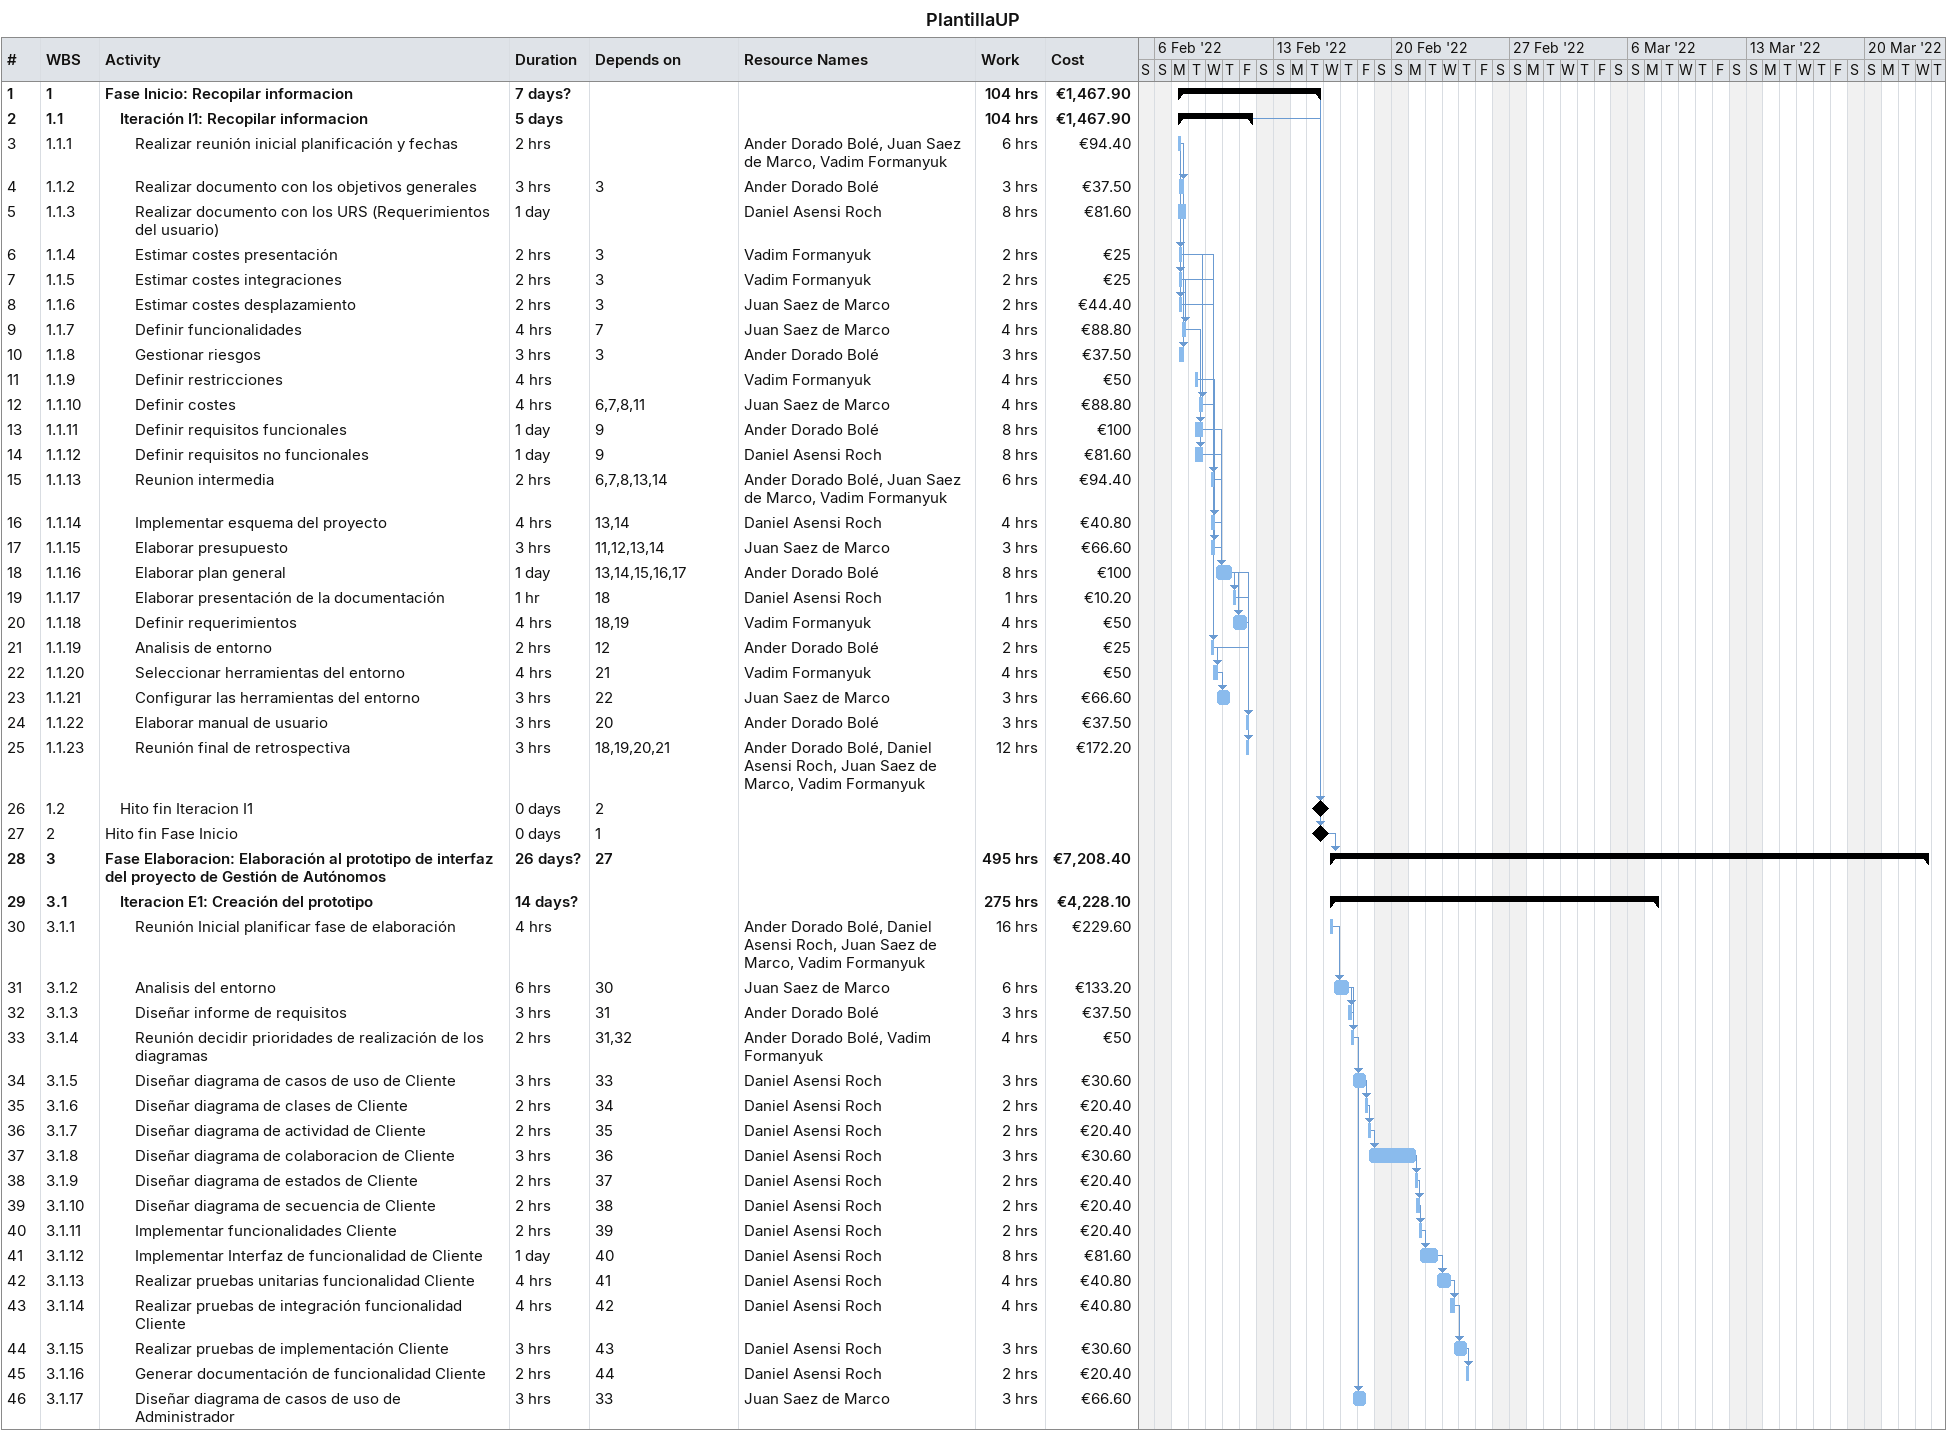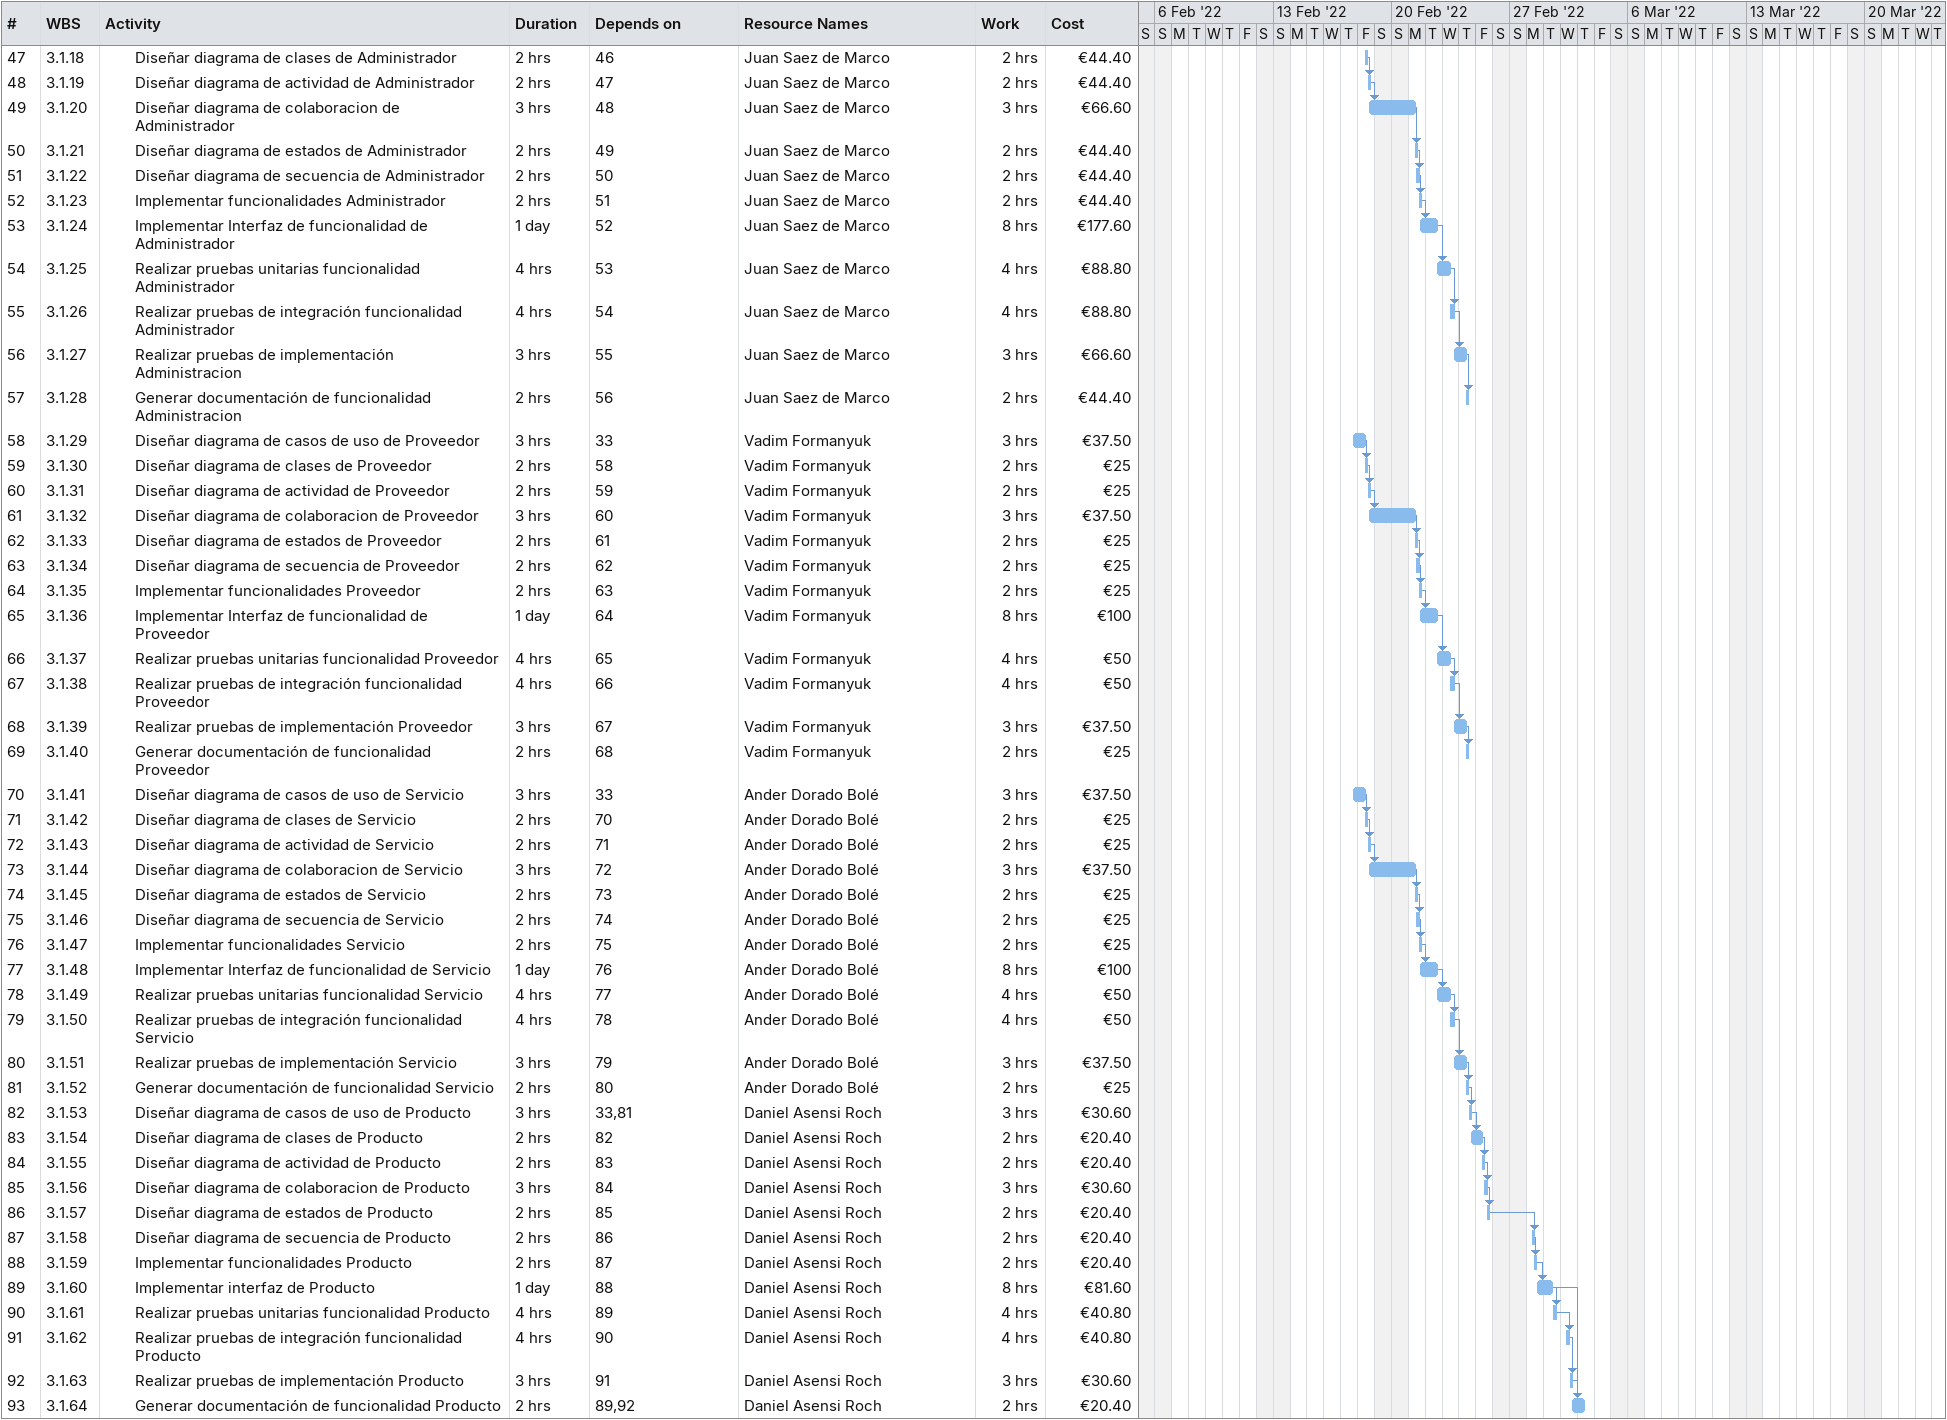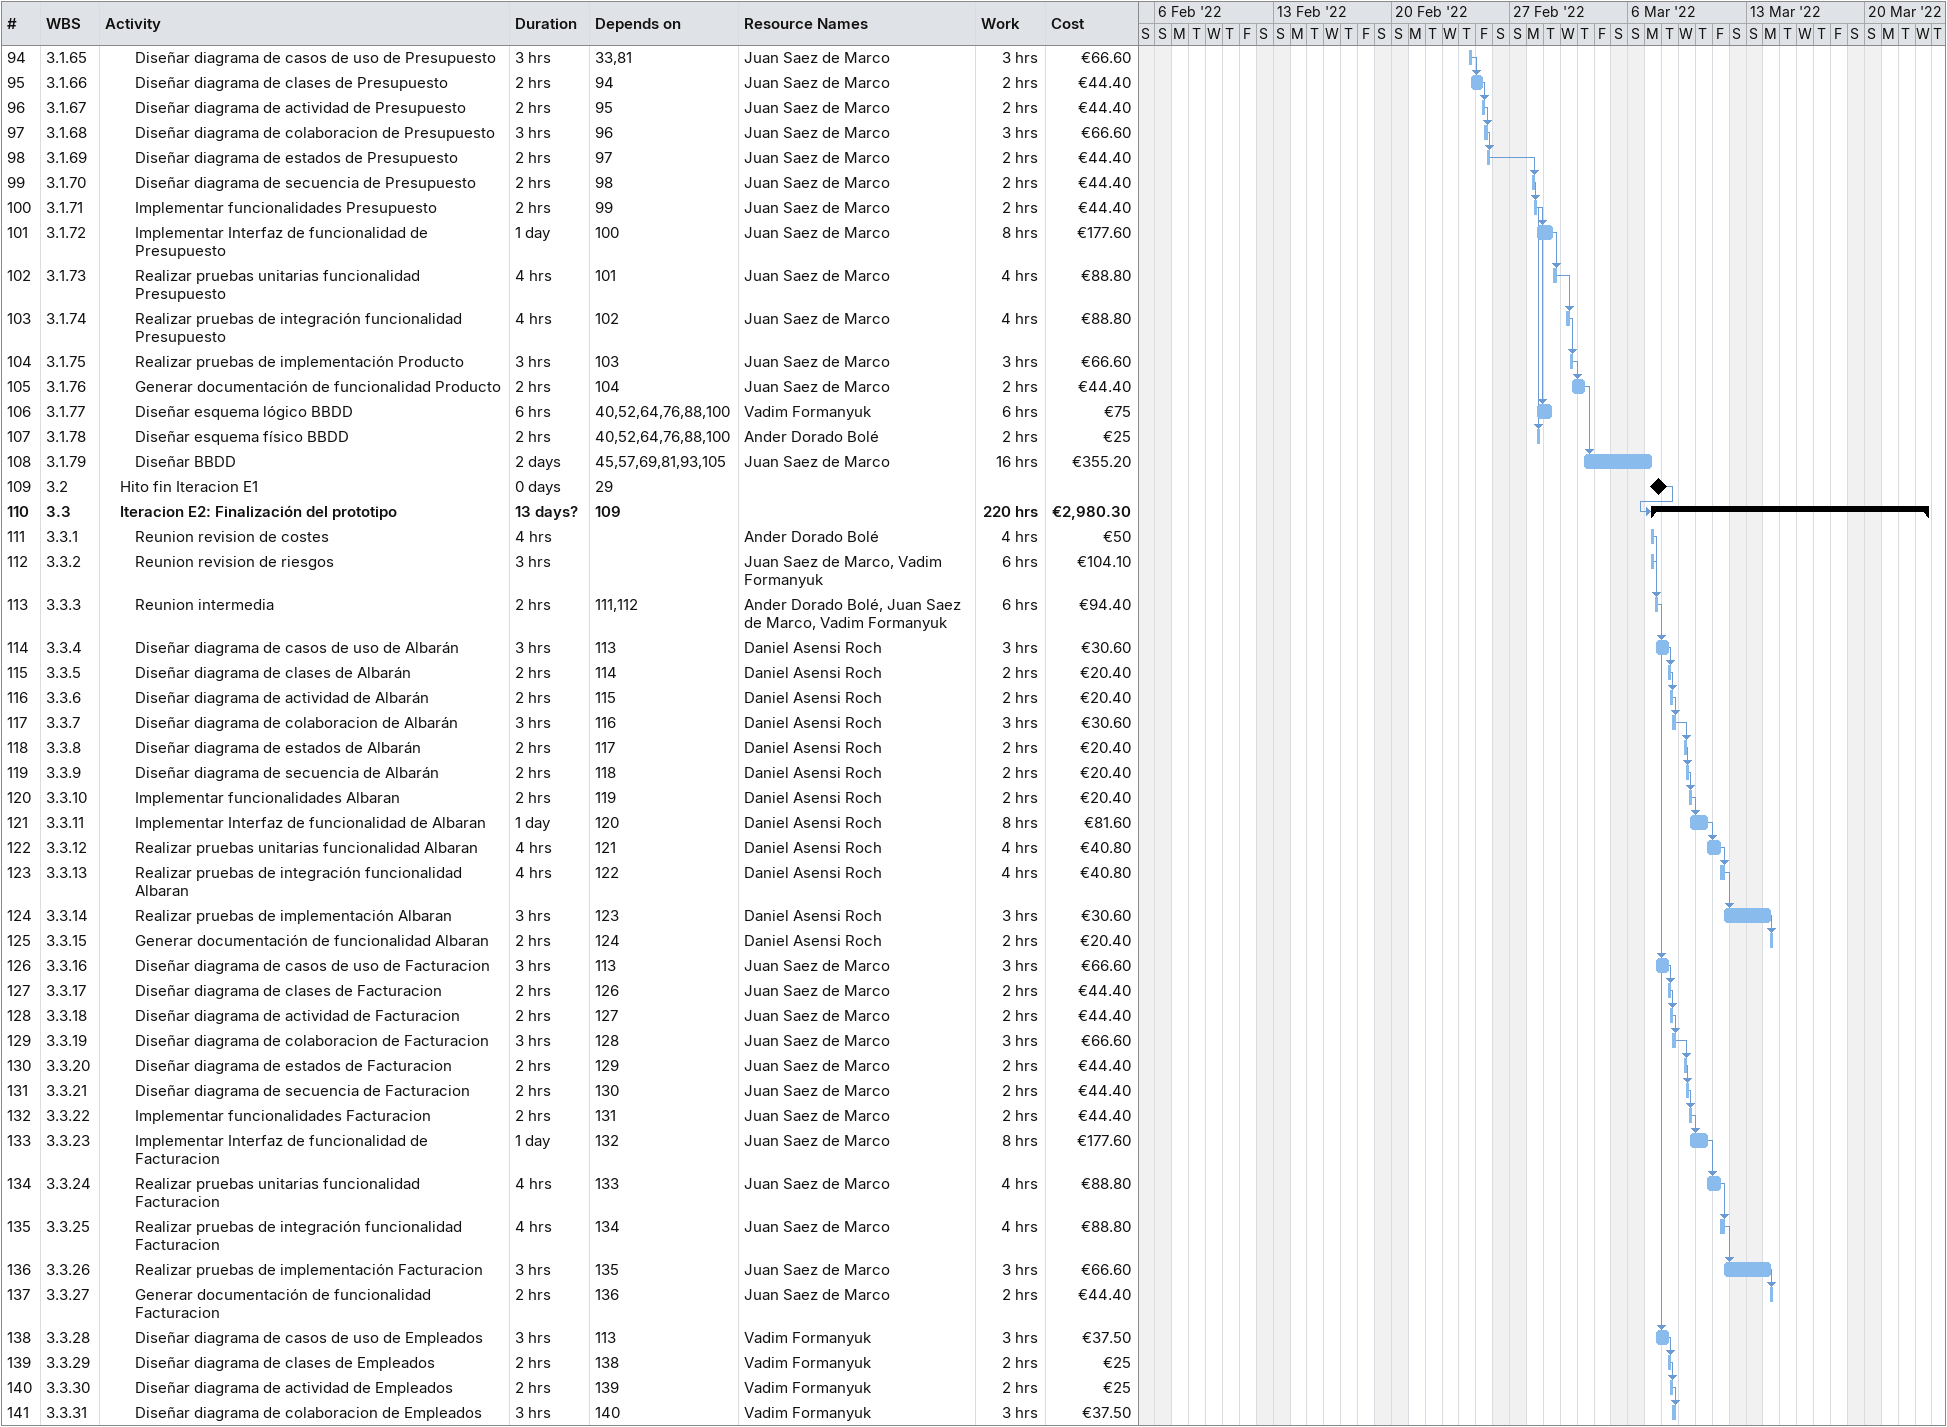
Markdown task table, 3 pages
PlantillaUP

| ID | WBS | Task | Duration | Start | Finish | Predecessors | Resources | Work (h) | Cost (€) |
|---|---|---|---|---|---|---|---|---|---|
| 1 | 1 | **Fase Inicio: Recopilar informacion** | 7d? | 2022-02-07 | 2022-02-15 |  |  | 104 | 1467.90 |
| 2 | 1.1 | **Iteración I1: Recopilar informacion** | 5d | 2022-02-07 | 2022-02-11 |  |  | 104 | 1467.90 |
| 3 | 1.1.1 | Realizar reunión inicial planificación y fechas | 2h | 2022-02-07 | 2022-02-07 |  | Ander Dorado Bolé, Juan Saez de Marco, Vadim Formanyuk | 6 | 94.40 |
| 4 | 1.1.2 | Realizar documento con los objetivos generales | 3h | 2022-02-07 | 2022-02-07 | 3 | Ander Dorado Bolé | 3 | 37.50 |
| 5 | 1.1.3 | Realizar documento con los URS (Requerimientos del usuario) | 1d | 2022-02-07 | 2022-02-07 |  | Daniel Asensi Roch | 8 | 81.60 |
| 6 | 1.1.4 | Estimar costes presentación | 2h | 2022-02-07 | 2022-02-07 | 3 | Vadim Formanyuk | 2 | 25 |
| 7 | 1.1.5 | Estimar costes integraciones | 2h | 2022-02-07 | 2022-02-07 | 3 | Vadim Formanyuk | 2 | 25 |
| 8 | 1.1.6 | Estimar costes desplazamiento | 2h | 2022-02-07 | 2022-02-07 | 3 | Juan Saez de Marco | 2 | 44.40 |
| 9 | 1.1.7 | Definir funcionalidades | 4h | 2022-02-07 | 2022-02-07 | 7 | Juan Saez de Marco | 4 | 88.80 |
| 10 | 1.1.8 | Gestionar riesgos | 3h | 2022-02-07 | 2022-02-07 | 3 | Ander Dorado Bolé | 3 | 37.50 |
| 11 | 1.1.9 | Definir restricciones | 4h | 2022-02-08 | 2022-02-08 |  | Vadim Formanyuk | 4 | 50 |
| 12 | 1.1.10 | Definir costes | 4h | 2022-02-08 | 2022-02-08 | 6, 7, 8, 11 | Juan Saez de Marco | 4 | 88.80 |
| 13 | 1.1.11 | Definir requisitos funcionales | 1d | 2022-02-08 | 2022-02-08 | 9 | Ander Dorado Bolé | 8 | 100 |
| 14 | 1.1.12 | Definir requisitos no funcionales | 1d | 2022-02-08 | 2022-02-08 | 9 | Daniel Asensi Roch | 8 | 81.60 |
| 15 | 1.1.13 | Reunion intermedia | 2h | 2022-02-09 | 2022-02-09 | 6, 7, 8, 13, 14 | Ander Dorado Bolé, Juan Saez de Marco, Vadim Formanyuk | 6 | 94.40 |
| 16 | 1.1.14 | Implementar esquema del proyecto | 4h | 2022-02-09 | 2022-02-09 | 13, 14 | Daniel Asensi Roch | 4 | 40.80 |
| 17 | 1.1.15 | Elaborar presupuesto | 3h | 2022-02-09 | 2022-02-09 | 11, 12, 13, 14 | Juan Saez de Marco | 3 | 66.60 |
| 18 | 1.1.16 | Elaborar plan general | 1d | 2022-02-09 | 2022-02-10 | 13, 14, 15, 16, 17 | Ander Dorado Bolé | 8 | 100 |
| 19 | 1.1.17 | Elaborar presentación de la documentación | 1h | 2022-02-10 | 2022-02-10 | 18 | Daniel Asensi Roch | 1 | 10.20 |
| 20 | 1.1.18 | Definir requerimientos | 4h | 2022-02-10 | 2022-02-11 | 18, 19 | Vadim Formanyuk | 4 | 50 |
| 21 | 1.1.19 | Analisis de entorno | 2h | 2022-02-09 | 2022-02-09 | 12 | Ander Dorado Bolé | 2 | 25 |
| 22 | 1.1.20 | Seleccionar herramientas del entorno | 4h | 2022-02-09 | 2022-02-09 | 21 | Vadim Formanyuk | 4 | 50 |
| 23 | 1.1.21 | Configurar las herramientas del entorno | 3h | 2022-02-09 | 2022-02-10 | 22 | Juan Saez de Marco | 3 | 66.60 |
| 24 | 1.1.22 | Elaborar manual de usuario | 3h | 2022-02-11 | 2022-02-11 | 20 | Ander Dorado Bolé | 3 | 37.50 |
| 25 | 1.1.23 | Reunión final de retrospectiva | 3h | 2022-02-11 | 2022-02-11 | 18, 19, 20, 21 | Ander Dorado Bolé, Daniel Asensi Roch, Juan Saez de Marco, Vadim Formanyuk | 12 | 172.20 |
| 26 | 1.2 | Hito fin Iteracion I1 | 0d | 2022-02-15 | 2022-02-15 | 2 |  |  |  |
| 27 | 2 | Hito fin Fase Inicio | 0d | 2022-02-15 | 2022-02-15 | 1 |  |  |  |
| 28 | 3 | **Fase Elaboracion: Elaboración al prototipo de interfaz del proyecto de Gestión de Autónomos** | 26d? | 2022-02-16 | 2022-03-23 | 27 |  | 495 | 7208.40 |
| 29 | 3.1 | **Iteracion E1: Creación del prototipo** | 14d? | 2022-02-16 | 2022-03-07 |  |  | 275 | 4228.10 |
| 30 | 3.1.1 | Reunión Inicial planificar fase de elaboración | 4h | 2022-02-16 | 2022-02-16 |  | Ander Dorado Bolé, Daniel Asensi Roch, Juan Saez de Marco, Vadim Formanyuk | 16 | 229.60 |
| 31 | 3.1.2 | Analisis del entorno | 6h | 2022-02-16 | 2022-02-17 | 30 | Juan Saez de Marco | 6 | 133.20 |
| 32 | 3.1.3 | Diseñar informe de requisitos | 3h | 2022-02-17 | 2022-02-17 | 31 | Ander Dorado Bolé | 3 | 37.50 |
| 33 | 3.1.4 | Reunión decidir prioridades de realización de los diagramas | 2h | 2022-02-17 | 2022-02-17 | 31, 32 | Ander Dorado Bolé, Vadim Formanyuk | 4 | 50 |
| 34 | 3.1.5 | Diseñar diagrama de casos de uso de Cliente | 3h | 2022-02-17 | 2022-02-18 | 33 | Daniel Asensi Roch | 3 | 30.60 |
| 35 | 3.1.6 | Diseñar diagrama de clases de Cliente | 2h | 2022-02-18 | 2022-02-18 | 34 | Daniel Asensi Roch | 2 | 20.40 |
| 36 | 3.1.7 | Diseñar diagrama de actividad de Cliente | 2h | 2022-02-18 | 2022-02-18 | 35 | Daniel Asensi Roch | 2 | 20.40 |
| 37 | 3.1.8 | Diseñar diagrama de colaboracion de Cliente | 3h | 2022-02-18 | 2022-02-21 | 36 | Daniel Asensi Roch | 3 | 30.60 |
| 38 | 3.1.9 | Diseñar diagrama de estados de Cliente | 2h | 2022-02-21 | 2022-02-21 | 37 | Daniel Asensi Roch | 2 | 20.40 |
| 39 | 3.1.10 | Diseñar diagrama de secuencia de Cliente | 2h | 2022-02-21 | 2022-02-21 | 38 | Daniel Asensi Roch | 2 | 20.40 |
| 40 | 3.1.11 | Implementar funcionalidades Cliente | 2h | 2022-02-21 | 2022-02-21 | 39 | Daniel Asensi Roch | 2 | 20.40 |
| 41 | 3.1.12 | Implementar Interfaz de funcionalidad de Cliente | 1d | 2022-02-21 | 2022-02-22 | 40 | Daniel Asensi Roch | 8 | 81.60 |
| 42 | 3.1.13 | Realizar pruebas unitarias funcionalidad Cliente | 4h | 2022-02-22 | 2022-02-23 | 41 | Daniel Asensi Roch | 4 | 40.80 |
| 43 | 3.1.14 | Realizar pruebas de integración funcionalidad Cliente | 4h | 2022-02-23 | 2022-02-23 | 42 | Daniel Asensi Roch | 4 | 40.80 |
| 44 | 3.1.15 | Realizar pruebas de implementación Cliente | 3h | 2022-02-23 | 2022-02-24 | 43 | Daniel Asensi Roch | 3 | 30.60 |
| 45 | 3.1.16 | Generar documentación de funcionalidad Cliente | 2h | 2022-02-24 | 2022-02-24 | 44 | Daniel Asensi Roch | 2 | 20.40 |
| 46 | 3.1.17 | Diseñar diagrama de casos de uso de Administrador | 3h | 2022-02-17 | 2022-02-18 | 33 | Juan Saez de Marco | 3 | 66.60 |
| 47 | 3.1.18 | Diseñar diagrama de clases de Administrador | 2h | 2022-02-18 | 2022-02-18 | 46 | Juan Saez de Marco | 2 | 44.40 |
| 48 | 3.1.19 | Diseñar diagrama de actividad de Administrador | 2h | 2022-02-18 | 2022-02-18 | 47 | Juan Saez de Marco | 2 | 44.40 |
| 49 | 3.1.20 | Diseñar diagrama de colaboracion de Administrador | 3h | 2022-02-18 | 2022-02-21 | 48 | Juan Saez de Marco | 3 | 66.60 |
| 50 | 3.1.21 | Diseñar diagrama de estados de Administrador | 2h | 2022-02-21 | 2022-02-21 | 49 | Juan Saez de Marco | 2 | 44.40 |
| 51 | 3.1.22 | Diseñar diagrama de secuencia de Administrador | 2h | 2022-02-21 | 2022-02-21 | 50 | Juan Saez de Marco | 2 | 44.40 |
| 52 | 3.1.23 | Implementar funcionalidades Administrador | 2h | 2022-02-21 | 2022-02-21 | 51 | Juan Saez de Marco | 2 | 44.40 |
| 53 | 3.1.24 | Implementar Interfaz de funcionalidad de Administrador | 1d | 2022-02-21 | 2022-02-22 | 52 | Juan Saez de Marco | 8 | 177.60 |
| 54 | 3.1.25 | Realizar pruebas unitarias funcionalidad Administrador | 4h | 2022-02-22 | 2022-02-23 | 53 | Juan Saez de Marco | 4 | 88.80 |
| 55 | 3.1.26 | Realizar pruebas de integración funcionalidad Administrador | 4h | 2022-02-23 | 2022-02-23 | 54 | Juan Saez de Marco | 4 | 88.80 |
| 56 | 3.1.27 | Realizar pruebas de implementación Administracion | 3h | 2022-02-23 | 2022-02-24 | 55 | Juan Saez de Marco | 3 | 66.60 |
| 57 | 3.1.28 | Generar documentación de funcionalidad Administracion | 2h | 2022-02-24 | 2022-02-24 | 56 | Juan Saez de Marco | 2 | 44.40 |
| 58 | 3.1.29 | Diseñar diagrama de casos de uso de Proveedor | 3h | 2022-02-17 | 2022-02-18 | 33 | Vadim Formanyuk | 3 | 37.50 |
| 59 | 3.1.30 | Diseñar diagrama de clases de Proveedor | 2h | 2022-02-18 | 2022-02-18 | 58 | Vadim Formanyuk | 2 | 25 |
| 60 | 3.1.31 | Diseñar diagrama de actividad de Proveedor | 2h | 2022-02-18 | 2022-02-18 | 59 | Vadim Formanyuk | 2 | 25 |
| 61 | 3.1.32 | Diseñar diagrama de colaboracion de Proveedor | 3h | 2022-02-18 | 2022-02-21 | 60 | Vadim Formanyuk | 3 | 37.50 |
| 62 | 3.1.33 | Diseñar diagrama de estados de Proveedor | 2h | 2022-02-21 | 2022-02-21 | 61 | Vadim Formanyuk | 2 | 25 |
| 63 | 3.1.34 | Diseñar diagrama de secuencia de Proveedor | 2h | 2022-02-21 | 2022-02-21 | 62 | Vadim Formanyuk | 2 | 25 |
| 64 | 3.1.35 | Implementar funcionalidades Proveedor | 2h | 2022-02-21 | 2022-02-21 | 63 | Vadim Formanyuk | 2 | 25 |
| 65 | 3.1.36 | Implementar Interfaz de funcionalidad de Proveedor | 1d | 2022-02-21 | 2022-02-22 | 64 | Vadim Formanyuk | 8 | 100 |
| 66 | 3.1.37 | Realizar pruebas unitarias funcionalidad Proveedor | 4h | 2022-02-22 | 2022-02-23 | 65 | Vadim Formanyuk | 4 | 50 |
| 67 | 3.1.38 | Realizar pruebas de integración funcionalidad Proveedor | 4h | 2022-02-23 | 2022-02-23 | 66 | Vadim Formanyuk | 4 | 50 |
| 68 | 3.1.39 | Realizar pruebas de implementación Proveedor | 3h | 2022-02-23 | 2022-02-24 | 67 | Vadim Formanyuk | 3 | 37.50 |
| 69 | 3.1.40 | Generar documentación de funcionalidad Proveedor | 2h | 2022-02-24 | 2022-02-24 | 68 | Vadim Formanyuk | 2 | 25 |
| 70 | 3.1.41 | Diseñar diagrama de casos de uso de Servicio | 3h | 2022-02-17 | 2022-02-18 | 33 | Ander Dorado Bolé | 3 | 37.50 |
| 71 | 3.1.42 | Diseñar diagrama de clases de Servicio | 2h | 2022-02-18 | 2022-02-18 | 70 | Ander Dorado Bolé | 2 | 25 |
| 72 | 3.1.43 | Diseñar diagrama de actividad de Servicio | 2h | 2022-02-18 | 2022-02-18 | 71 | Ander Dorado Bolé | 2 | 25 |
| 73 | 3.1.44 | Diseñar diagrama de colaboracion de Servicio | 3h | 2022-02-18 | 2022-02-21 | 72 | Ander Dorado Bolé | 3 | 37.50 |
| 74 | 3.1.45 | Diseñar diagrama de estados de Servicio | 2h | 2022-02-21 | 2022-02-21 | 73 | Ander Dorado Bolé | 2 | 25 |
| 75 | 3.1.46 | Diseñar diagrama de secuencia de Servicio | 2h | 2022-02-21 | 2022-02-21 | 74 | Ander Dorado Bolé | 2 | 25 |
| 76 | 3.1.47 | Implementar funcionalidades Servicio | 2h | 2022-02-21 | 2022-02-21 | 75 | Ander Dorado Bolé | 2 | 25 |
| 77 | 3.1.48 | Implementar Interfaz de funcionalidad de Servicio | 1d | 2022-02-21 | 2022-02-22 | 76 | Ander Dorado Bolé | 8 | 100 |
| 78 | 3.1.49 | Realizar pruebas unitarias funcionalidad Servicio | 4h | 2022-02-22 | 2022-02-23 | 77 | Ander Dorado Bolé | 4 | 50 |
| 79 | 3.1.50 | Realizar pruebas de integración funcionalidad Servicio | 4h | 2022-02-23 | 2022-02-23 | 78 | Ander Dorado Bolé | 4 | 50 |
| 80 | 3.1.51 | Realizar pruebas de implementación Servicio | 3h | 2022-02-23 | 2022-02-24 | 79 | Ander Dorado Bolé | 3 | 37.50 |
| 81 | 3.1.52 | Generar documentación de funcionalidad Servicio | 2h | 2022-02-24 | 2022-02-24 | 80 | Ander Dorado Bolé | 2 | 25 |
| 82 | 3.1.53 | Diseñar diagrama de casos de uso de Producto | 3h | 2022-02-24 | 2022-02-24 | 33, 81 | Daniel Asensi Roch | 3 | 30.60 |
| 83 | 3.1.54 | Diseñar diagrama de clases de Producto | 2h | 2022-02-24 | 2022-02-25 | 82 | Daniel Asensi Roch | 2 | 20.40 |
| 84 | 3.1.55 | Diseñar diagrama de actividad de Producto | 2h | 2022-02-25 | 2022-02-25 | 83 | Daniel Asensi Roch | 2 | 20.40 |
| 85 | 3.1.56 | Diseñar diagrama de colaboracion de Producto | 3h | 2022-02-25 | 2022-02-25 | 84 | Daniel Asensi Roch | 3 | 30.60 |
| 86 | 3.1.57 | Diseñar diagrama de estados de Producto | 2h | 2022-02-25 | 2022-02-25 | 85 | Daniel Asensi Roch | 2 | 20.40 |
| 87 | 3.1.58 | Diseñar diagrama de secuencia de Producto | 2h | 2022-02-28 | 2022-02-28 | 86 | Daniel Asensi Roch | 2 | 20.40 |
| 88 | 3.1.59 | Implementar funcionalidades Producto | 2h | 2022-02-28 | 2022-02-28 | 87 | Daniel Asensi Roch | 2 | 20.40 |
| 89 | 3.1.60 | Implementar interfaz de Producto | 1d | 2022-02-28 | 2022-03-01 | 88 | Daniel Asensi Roch | 8 | 81.60 |
| 90 | 3.1.61 | Realizar pruebas unitarias funcionalidad Producto | 4h | 2022-03-01 | 2022-03-01 | 89 | Daniel Asensi Roch | 4 | 40.80 |
| 91 | 3.1.62 | Realizar pruebas de integración funcionalidad Producto | 4h | 2022-03-02 | 2022-03-02 | 90 | Daniel Asensi Roch | 4 | 40.80 |
| 92 | 3.1.63 | Realizar pruebas de implementación Producto | 3h | 2022-03-02 | 2022-03-02 | 91 | Daniel Asensi Roch | 3 | 30.60 |
| 93 | 3.1.64 | Generar documentación de funcionalidad Producto | 2h | 2022-03-02 | 2022-03-03 | 89, 92 | Daniel Asensi Roch | 2 | 20.40 |
| 94 | 3.1.65 | Diseñar diagrama de casos de uso de Presupuesto | 3h | 2022-02-24 | 2022-02-24 | 33, 81 | Juan Saez de Marco | 3 | 66.60 |
| 95 | 3.1.66 | Diseñar diagrama de clases de Presupuesto | 2h | 2022-02-24 | 2022-02-25 | 94 | Juan Saez de Marco | 2 | 44.40 |
| 96 | 3.1.67 | Diseñar diagrama de actividad de Presupuesto | 2h | 2022-02-25 | 2022-02-25 | 95 | Juan Saez de Marco | 2 | 44.40 |
| 97 | 3.1.68 | Diseñar diagrama de colaboracion de Presupuesto | 3h | 2022-02-25 | 2022-02-25 | 96 | Juan Saez de Marco | 3 | 66.60 |
| 98 | 3.1.69 | Diseñar diagrama de estados de Presupuesto | 2h | 2022-02-25 | 2022-02-25 | 97 | Juan Saez de Marco | 2 | 44.40 |
| 99 | 3.1.70 | Diseñar diagrama de secuencia de Presupuesto | 2h | 2022-02-28 | 2022-02-28 | 98 | Juan Saez de Marco | 2 | 44.40 |
| 100 | 3.1.71 | Implementar funcionalidades Presupuesto | 2h | 2022-02-28 | 2022-02-28 | 99 | Juan Saez de Marco | 2 | 44.40 |
| 101 | 3.1.72 | Implementar Interfaz de funcionalidad de Presupuesto | 1d | 2022-02-28 | 2022-03-01 | 100 | Juan Saez de Marco | 8 | 177.60 |
| 102 | 3.1.73 | Realizar pruebas unitarias funcionalidad Presupuesto | 4h | 2022-03-01 | 2022-03-01 | 101 | Juan Saez de Marco | 4 | 88.80 |
| 103 | 3.1.74 | Realizar pruebas de integración funcionalidad Presupuesto | 4h | 2022-03-02 | 2022-03-02 | 102 | Juan Saez de Marco | 4 | 88.80 |
| 104 | 3.1.75 | Realizar pruebas de implementación Producto | 3h | 2022-03-02 | 2022-03-02 | 103 | Juan Saez de Marco | 3 | 66.60 |
| 105 | 3.1.76 | Generar documentación de funcionalidad Producto | 2h | 2022-03-02 | 2022-03-03 | 104 | Juan Saez de Marco | 2 | 44.40 |
| 106 | 3.1.77 | Diseñar esquema lógico BBDD | 6h | 2022-02-28 | 2022-03-01 | 40, 52, 64, 76, 88, 100 | Vadim Formanyuk | 6 | 75 |
| 107 | 3.1.78 | Diseñar esquema físico BBDD | 2h | 2022-02-28 | 2022-02-28 | 40, 52, 64, 76, 88, 100 | Ander Dorado Bolé | 2 | 25 |
| 108 | 3.1.79 | Diseñar BBDD | 2d | 2022-03-03 | 2022-03-07 | 45, 57, 69, 81, 93, 105 | Juan Saez de Marco | 16 | 355.20 |
| 109 | 3.2 | Hito fin Iteracion E1 | 0d | 2022-03-07 | 2022-03-07 | 29 |  |  |  |
| 110 | 3.3 | **Iteracion E2: Finalización del prototipo** | 13d? | 2022-03-07 | 2022-03-23 | 109 |  | 220 | 2980.30 |
| 111 | 3.3.1 | Reunion revision de costes | 4h | 2022-03-07 | 2022-03-07 |  | Ander Dorado Bolé | 4 | 50 |
| 112 | 3.3.2 | Reunion revision de riesgos | 3h | 2022-03-07 | 2022-03-07 |  | Juan Saez de Marco, Vadim Formanyuk | 6 | 104.10 |
| 113 | 3.3.3 | Reunion intermedia | 2h | 2022-03-07 | 2022-03-07 | 111, 112 | Ander Dorado Bolé, Juan Saez de Marco, Vadim Formanyuk | 6 | 94.40 |
| 114 | 3.3.4 | Diseñar diagrama de casos de uso de Albarán | 3h | 2022-03-07 | 2022-03-08 | 113 | Daniel Asensi Roch | 3 | 30.60 |
| 115 | 3.3.5 | Diseñar diagrama de clases de Albarán | 2h | 2022-03-08 | 2022-03-08 | 114 | Daniel Asensi Roch | 2 | 20.40 |
| 116 | 3.3.6 | Diseñar diagrama de actividad de Albarán | 2h | 2022-03-08 | 2022-03-08 | 115 | Daniel Asensi Roch | 2 | 20.40 |
| 117 | 3.3.7 | Diseñar diagrama de colaboracion de Albarán | 3h | 2022-03-08 | 2022-03-08 | 116 | Daniel Asensi Roch | 3 | 30.60 |
| 118 | 3.3.8 | Diseñar diagrama de estados de Albarán | 2h | 2022-03-09 | 2022-03-09 | 117 | Daniel Asensi Roch | 2 | 20.40 |
| 119 | 3.3.9 | Diseñar diagrama de secuencia de Albarán | 2h | 2022-03-09 | 2022-03-09 | 118 | Daniel Asensi Roch | 2 | 20.40 |
| 120 | 3.3.10 | Implementar funcionalidades Albaran | 2h | 2022-03-09 | 2022-03-09 | 119 | Daniel Asensi Roch | 2 | 20.40 |
| 121 | 3.3.11 | Implementar Interfaz de funcionalidad de Albaran | 1d | 2022-03-09 | 2022-03-10 | 120 | Daniel Asensi Roch | 8 | 81.60 |
| 122 | 3.3.12 | Realizar pruebas unitarias funcionalidad Albaran | 4h | 2022-03-10 | 2022-03-11 | 121 | Daniel Asensi Roch | 4 | 40.80 |
| 123 | 3.3.13 | Realizar pruebas de integración funcionalidad Albaran | 4h | 2022-03-11 | 2022-03-11 | 122 | Daniel Asensi Roch | 4 | 40.80 |
| 124 | 3.3.14 | Realizar pruebas de implementación Albaran | 3h | 2022-03-11 | 2022-03-14 | 123 | Daniel Asensi Roch | 3 | 30.60 |
| 125 | 3.3.15 | Generar documentación de funcionalidad Albaran | 2h | 2022-03-14 | 2022-03-14 | 124 | Daniel Asensi Roch | 2 | 20.40 |
| 126 | 3.3.16 | Diseñar diagrama de casos de uso de Facturacion | 3h | 2022-03-07 | 2022-03-08 | 113 | Juan Saez de Marco | 3 | 66.60 |
| 127 | 3.3.17 | Diseñar diagrama de clases de Facturacion | 2h | 2022-03-08 | 2022-03-08 | 126 | Juan Saez de Marco | 2 | 44.40 |
| 128 | 3.3.18 | Diseñar diagrama de actividad de Facturacion | 2h | 2022-03-08 | 2022-03-08 | 127 | Juan Saez de Marco | 2 | 44.40 |
| 129 | 3.3.19 | Diseñar diagrama de colaboracion de Facturacion | 3h | 2022-03-08 | 2022-03-08 | 128 | Juan Saez de Marco | 3 | 66.60 |
| 130 | 3.3.20 | Diseñar diagrama de estados de Facturacion | 2h | 2022-03-09 | 2022-03-09 | 129 | Juan Saez de Marco | 2 | 44.40 |
| 131 | 3.3.21 | Diseñar diagrama de secuencia de Facturacion | 2h | 2022-03-09 | 2022-03-09 | 130 | Juan Saez de Marco | 2 | 44.40 |
| 132 | 3.3.22 | Implementar funcionalidades Facturacion | 2h | 2022-03-09 | 2022-03-09 | 131 | Juan Saez de Marco | 2 | 44.40 |
| 133 | 3.3.23 | Implementar Interfaz de funcionalidad de Facturacion | 1d | 2022-03-09 | 2022-03-10 | 132 | Juan Saez de Marco | 8 | 177.60 |
| 134 | 3.3.24 | Realizar pruebas unitarias funcionalidad Facturacion | 4h | 2022-03-10 | 2022-03-11 | 133 | Juan Saez de Marco | 4 | 88.80 |
| 135 | 3.3.25 | Realizar pruebas de integración funcionalidad Facturacion | 4h | 2022-03-11 | 2022-03-11 | 134 | Juan Saez de Marco | 4 | 88.80 |
| 136 | 3.3.26 | Realizar pruebas de implementación Facturacion | 3h | 2022-03-11 | 2022-03-14 | 135 | Juan Saez de Marco | 3 | 66.60 |
| 137 | 3.3.27 | Generar documentación de funcionalidad Facturacion | 2h | 2022-03-14 | 2022-03-14 | 136 | Juan Saez de Marco | 2 | 44.40 |
| 138 | 3.3.28 | Diseñar diagrama de casos de uso de Empleados | 3h | 2022-03-07 | 2022-03-08 | 113 | Vadim Formanyuk | 3 | 37.50 |
| 139 | 3.3.29 | Diseñar diagrama de clases de Empleados | 2h | 2022-03-08 | 2022-03-08 | 138 | Vadim Formanyuk | 2 | 25 |
| 140 | 3.3.30 | Diseñar diagrama de actividad de Empleados | 2h | 2022-03-08 | 2022-03-08 | 139 | Vadim Formanyuk | 2 | 25 |
| 141 | 3.3.31 | Diseñar diagrama de colaboracion de Empleados | 3h | 2022-03-08 | 2022-03-08 | 140 | Vadim Formanyuk | 3 | 37.50 |
